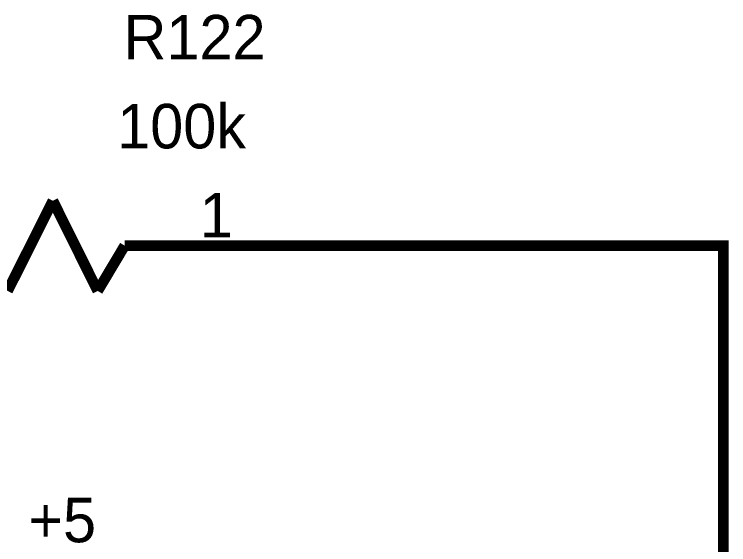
# Model space of a CAD drawing. Header units: millimetres. Extents: x 0 to 800, y 0 to 567.
# Drawn here: x 156.4 to 176.57, y 469.59 to 484.55 of the extents above; entities that cross this region are included whole.
import ezdxf

# ---------------------------------------------------------------- set-up
doc = ezdxf.new("R2010")
doc.units = ezdxf.units.MM
doc.layers.add('Sheet', color=255, linetype='Continuous')

msp = doc.modelspace()

# ---------------------------------------------------------------- linework, layer by layer
at = {"layer": 'Sheet', "const_width": 0.3}
for points in [[(157.489, 479.289), (156.212, 476.747)], [(158.754, 476.747), (157.489, 479.289)], [(159.516, 478.023), (158.754, 476.747)], [(159.516, 478.023), (164.601, 478.023)], [(159.516, 478.023), (160.278, 478.023)], [(164.601, 478.023), (176.416, 478.023), (176.416, 454.202), (176.416, 454.202)]]:
    msp.add_lwpolyline(points, dxfattribs=at)

# ---------------------------------------------------------------- texts
at = {"layer": 'Sheet'}
for s, height, p in [('R122', 1.2543, (159.482, 483.276)), ('100k', 1.2543, (159.303, 480.767)), ('1', 1.254, (161.633, 478.258)), ('+5', 1.2543, (156.795, 469.657))]:
    msp.add_text(s, height=height, dxfattribs=at).set_placement(p)

doc.saveas('drawing.dxf')
